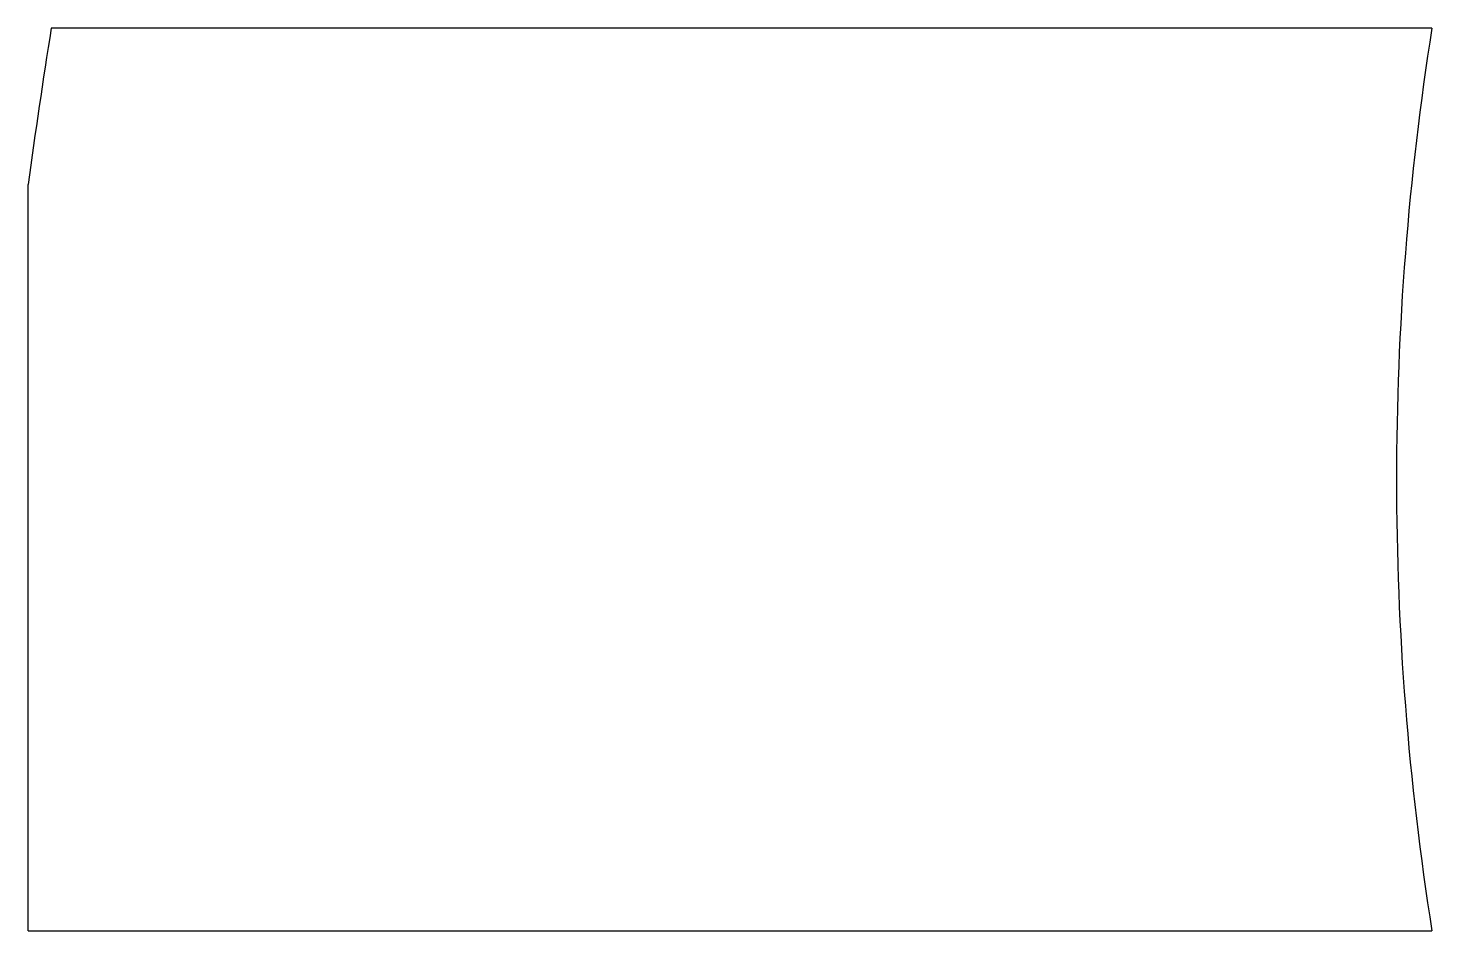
# Model space of a CAD drawing. Header units: millimetres. Extents: x 21.1 to 85.2, y 21.4 to 25.4.
# Drawn here: x 21.05 to 27.27, y 21.36 to 25.36 of the extents above.
import ezdxf

# ---------------------------------------------------------------- set-up
doc = ezdxf.new("R2010")
doc.units = ezdxf.units.MM
doc.layers.get('0').update_dxf_attribs({"lineweight": 25, "true_color": 0xffffff})
doc.layers.add('Corte exterior', color=1, linetype='Continuous', true_color=0xff0000)
doc.layers.add('grabado linea medio', color=3, linetype='Continuous', true_color=0x00ff00)

msp = doc.modelspace()

# ---------------------------------------------------------------- linework, layer by layer
msp.add_arc((39.9406, 23.3577), 12.8267, 171.02954, 188.97046)
at = {"layer": 'Corte exterior'}
msp.add_line((21.0533, 21.3577), (21.0533, 24.6641), dxfattribs=at)
msp.add_arc((53.12, 20.2718), 32.3661, 170.95922, 172.20047, dxfattribs=at)
at = {"layer": 'grabado linea medio'}
for p, q in [((27.2708, 25.3577), (21.156, 25.3577)), ((21.0533, 21.3577), (27.2708, 21.3577))]:
    msp.add_line(p, q, dxfattribs=at)

doc.saveas('drawing.dxf')
